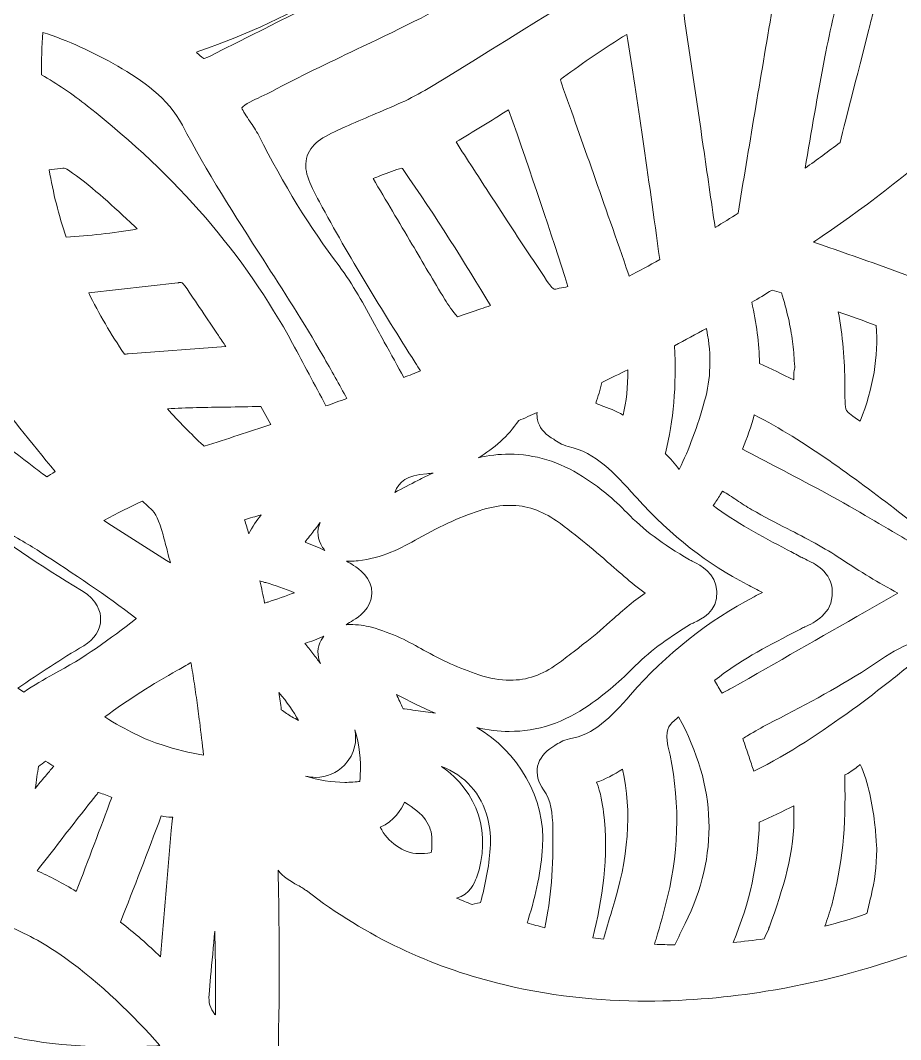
# Model space of a CAD drawing. Extents: x 269 to 1731, y -1926 to -73.
# Drawn here: x 1292.7 to 1581.4, y -1120.8 to -786.3 of the extents above; entities that cross this region are included whole.
import ezdxf

# ---------------------------------------------------------------- set-up
doc = ezdxf.new("R2010")
doc.units = 0
doc.header["$MEASUREMENT"] = 0
doc.layers.add('Layer 1', color=7, linetype='Continuous')

# ---------------------------------------------------------------- blocks, each defined once
blk = doc.blocks.new('block 2')
at = {"layer": 'Layer 1', "lineweight": 0}
for points, knots in [([(1727.83, -958.95), (1726.68, -954.34), (1724.8, -950), (1722.31, -945.93), (1722.29, -945.91), (1722.29, -945.89), (1722.27, -945.87), (1716.12, -937.89), (1708.18, -931.56), (1700.07, -925.88), (1667.18, -902.79), (1631.82, -888.44), (1589, -872.06), (1578.01, -867.86), (1566.75, -863.94), (1555.87, -860.14), (1555.87, -860.14), (1552.88, -859.1), (1552.88, -859.1), (1553.83, -858.46), (1554.76, -857.83), (1555.69, -857.18), (1588.32, -834.97), (1614.84, -810.79), (1637.02, -783.19), (1672.78, -738.74), (1693.97, -687.22), (1700.03, -630.03), (1707.51, -559.44), (1696.82, -487.29), (1665.36, -396.07), (1626.36, -282.98), (1570.22, -179.61), (1515.38, -84.76), (1515.38, -84.76), (1515.25, -84.5), (1515.25, -84.5), (1514.71, -83.61), (1514.12, -82.59), (1513.29, -81.58), (1513.11, -81.36), (1512.77, -80.67), (1512.54, -80.21), (1509.71, -74.47), (1505.77, -72.61), (1500.84, -74.73), (1494.21, -77.56), (1496.01, -84.45), (1496.59, -86.7), (1496.72, -87.2), (1496.86, -87.67), (1496.92, -88.11), (1499.63, -105.08), (1502.4, -122.06), (1505.15, -139.04), (1510.66, -172.86), (1516.33, -207.85), (1521.54, -242.3), (1530.4, -301.03), (1540.46, -367.6), (1541.49, -434.18), (1542, -468.91), (1541.21, -505.97), (1531.89, -541.69), (1517.09, -598.39), (1481.76, -633.77), (1423.88, -649.82), (1395.88, -657.59), (1365.21, -661.08), (1327.32, -660.76), (1323.6, -660.72), (1321.56, -660.09), (1319.84, -658.42), (1287.13, -626.78), (1245.2, -617.5), (1212.33, -612.95), (1150.71, -604.42), (1089.56, -610.2), (1032.67, -617.72), (1023.63, -618.91), (1014.52, -620.43), (1005.72, -621.89), (1003.82, -622.21), (1001.92, -622.51), (1000, -622.84), (998.08, -622.51), (996.18, -622.21), (994.28, -621.89), (985.48, -620.43), (976.37, -618.91), (967.33, -617.72), (910.44, -610.2), (849.29, -604.42), (787.67, -612.95), (754.8, -617.5), (712.87, -626.78), (680.16, -658.42), (678.44, -660.09), (676.4, -660.72), (672.68, -660.76), (634.79, -661.08), (604.12, -657.59), (576.12, -649.82), (518.24, -633.77), (482.91, -598.39), (468.11, -541.69), (458.79, -505.97), (458, -468.91), (458.51, -434.18), (459.54, -367.6), (469.6, -301.03), (478.46, -242.3), (483.67, -207.85), (489.34, -172.86), (494.85, -139.04), (497.6, -122.06), (500.37, -105.08), (503.08, -88.11), (503.14, -87.67), (503.28, -87.2), (503.41, -86.7), (503.99, -84.45), (505.79, -77.56), (499.16, -74.73), (494.23, -72.61), (490.29, -74.47), (487.46, -80.21), (487.23, -80.67), (486.89, -81.36), (486.71, -81.58), (485.88, -82.59), (485.29, -83.61), (484.75, -84.5), (484.75, -84.5), (484.62, -84.76), (484.62, -84.76), (429.78, -179.61), (373.64, -282.98), (334.64, -396.07), (303.18, -487.29), (292.49, -559.44), (299.97, -630.03), (306.03, -687.22), (327.22, -738.74), (362.98, -783.19), (385.16, -810.79), (411.68, -834.97), (444.31, -857.18), (445.24, -857.83), (446.17, -858.46), (447.12, -859.1), (447.12, -859.1), (444.13, -860.14), (444.13, -860.14), (433.25, -863.94), (421.99, -867.86), (411, -872.06), (368.18, -888.44), (332.82, -902.79), (299.93, -925.88), (291.82, -931.56), (283.88, -937.89), (277.73, -945.87), (277.71, -945.89), (277.71, -945.91), (277.69, -945.93), (275.2, -950), (273.32, -954.34), (272.17, -958.95), (268.8, -972.58), (272.25, -985.36), (278.09, -996.21), (279.65, -998.01), (281.37, -999.71), (283.25, -1001.27), (287.46, -1004.78), (291.72, -1008.73), (295.89, -1013.01), (318.51, -1036.18), (341.09, -1055.06), (364.68, -1070.45), (395.85, -1087.51), (429.8, -1099.64), (462.73, -1104.96), (474.64, -1106.88), (487.84, -1108.17), (501.79, -1108.17), (517.58, -1108.17), (534.3, -1106.51), (551.18, -1102.19), (572.26, -1096.85), (593.55, -1087.39), (613.5, -1071.92), (613.89, -1071.68), (614.27, -1071.42), (614.66, -1071.17), (615.16, -1070.83), (615.77, -1070.49), (616.4, -1070.14), (618.62, -1068.91), (621.23, -1067.47), (622.82, -1065.19), (622.74, -1067.45), (622.68, -1069.7), (622.64, -1071.94), (621.79, -1122.2), (623.55, -1166.98), (628, -1208.79), (635.42, -1278.33), (648.92, -1348.04), (669.24, -1421.91), (692.41, -1506.07), (724.43, -1590.9), (764.42, -1674.04), (766.72, -1678.82), (767.45, -1683.04), (766.74, -1687.33), (764.26, -1702.11), (765.53, -1716.28), (767.11, -1728.2), (771.88, -1764.21), (787.85, -1787.68), (815.89, -1799.99), (822.48, -1802.9), (825.35, -1806.54), (827.25, -1814.47), (833.78, -1841.58), (848.56, -1864.81), (871.2, -1883.49), (905.47, -1911.81), (946.27, -1926.12), (992.6, -1926.12), (995.03, -1926.12), (997.53, -1926.06), (1000, -1925.98), (1002.47, -1926.06), (1004.97, -1926.12), (1007.4, -1926.12), (1053.73, -1926.12), (1094.53, -1911.81), (1128.8, -1883.49), (1151.44, -1864.81), (1166.22, -1841.58), (1172.75, -1814.47), (1174.65, -1806.54), (1177.52, -1802.9), (1184.11, -1799.99), (1212.15, -1787.68), (1228.12, -1764.21), (1232.89, -1728.2), (1234.47, -1716.28), (1235.74, -1702.11), (1233.26, -1687.33), (1232.55, -1683.04), (1233.28, -1678.82), (1235.58, -1674.04), (1275.57, -1590.9), (1307.59, -1506.07), (1330.76, -1421.91), (1351.08, -1348.04), (1364.58, -1278.33), (1372, -1208.79), (1376.45, -1166.98), (1378.21, -1122.2), (1377.36, -1071.94), (1377.32, -1069.7), (1377.26, -1067.45), (1377.18, -1065.19), (1378.77, -1067.47), (1381.38, -1068.91), (1383.6, -1070.14), (1384.23, -1070.49), (1384.84, -1070.83), (1385.34, -1071.17), (1385.73, -1071.42), (1386.11, -1071.68), (1386.5, -1071.92), (1406.45, -1087.39), (1427.74, -1096.85), (1448.82, -1102.19), (1465.7, -1106.51), (1482.42, -1108.17), (1498.21, -1108.17), (1512.16, -1108.17), (1525.36, -1106.88), (1537.27, -1104.96), (1570.2, -1099.64), (1604.15, -1087.51), (1635.32, -1070.45), (1658.91, -1055.06), (1681.49, -1036.18), (1704.11, -1013.01), (1708.28, -1008.73), (1712.54, -1004.78), (1716.75, -1001.27), (1718.63, -999.71), (1720.35, -998.01), (1721.91, -996.21), (1727.75, -985.36), (1731.2, -972.58), (1727.83, -958.95)], [0, 0, 0, 0, 1, 1, 1, 2, 2, 2, 3, 3, 3, 4, 4, 4, 5, 5, 5, 6, 6, 6, 7, 7, 7, 8, 8, 8, 9, 9, 9, 10, 10, 10, 11, 11, 11, 12, 12, 12, 13, 13, 13, 14, 14, 14, 15, 15, 15, 16, 16, 16, 17, 17, 17, 18, 18, 18, 19, 19, 19, 20, 20, 20, 21, 21, 21, 22, 22, 22, 23, 23, 23, 24, 24, 24, 25, 25, 25, 26, 26, 26, 27, 27, 27, 28, 28, 28, 29, 29, 29, 30, 30, 30, 31, 31, 31, 32, 32, 32, 33, 33, 33, 34, 34, 34, 35, 35, 35, 36, 36, 36, 37, 37, 37, 38, 38, 38, 39, 39, 39, 40, 40, 40, 41, 41, 41, 42, 42, 42, 43, 43, 43, 44, 44, 44, 45, 45, 45, 46, 46, 46, 47, 47, 47, 48, 48, 48, 49, 49, 49, 50, 50, 50, 51, 51, 51, 52, 52, 52, 53, 53, 53, 54, 54, 54, 55, 55, 55, 56, 56, 56, 57, 57, 57, 58, 58, 58, 59, 59, 59, 60, 60, 60, 61, 61, 61, 62, 62, 62, 63, 63, 63, 64, 64, 64, 65, 65, 65, 66, 66, 66, 67, 67, 67, 68, 68, 68, 69, 69, 69, 70, 70, 70, 71, 71, 71, 72, 72, 72, 73, 73, 73, 74, 74, 74, 75, 75, 75, 76, 76, 76, 77, 77, 77, 78, 78, 78, 79, 79, 79, 80, 80, 80, 81, 81, 81, 82, 82, 82, 83, 83, 83, 84, 84, 84, 85, 85, 85, 86, 86, 86, 87, 87, 87, 88, 88, 88, 89, 89, 89, 90, 90, 90, 91, 91, 91, 92, 92, 92, 93, 93, 93, 94, 94, 94, 95, 95, 95, 96, 96, 96, 97, 97, 97, 98, 98, 98, 99, 99, 99, 100, 100, 100, 100]), ([(1679.88, -614.81), (1679.83, -615.66), (1679.75, -616.51), (1679.67, -617.36), (1669.4, -632.18), (1657.31, -645.72), (1644.78, -659.43), (1624.02, -682.19), (1598.3, -699.76), (1575.82, -714.44), (1531, -743.71), (1482.14, -774.52), (1426.44, -808.68), (1420.78, -812.14), (1414.62, -814.73), (1408.09, -817.46), (1405.16, -818.69), (1402.14, -819.95), (1399.17, -821.3), (1392.64, -824.27), (1388.34, -826.23), (1386.78, -830.84), (1385.22, -835.41), (1387.43, -839.6), (1390.8, -845.94), (1400.45, -864.06), (1411.48, -881.63), (1422.16, -898.61), (1422.74, -899.54), (1423.33, -900.47), (1423.9, -901.4), (1422.08, -902.12), (1420.26, -902.83), (1418.46, -903.52), (1416.52, -899.96), (1414.33, -895.92), (1412.05, -891.89), (1410.96, -889.93), (1409.89, -887.97), (1408.84, -886.01), (1405.38, -879.62), (1401.8, -873.03), (1397.21, -866.91), (1387.65, -854.27), (1379.02, -840.28), (1370.85, -824.13), (1369.98, -822.43), (1368.91, -820.87), (1367.88, -819.34), (1366.99, -818.07), (1365.59, -816), (1365.31, -815.03), (1366.06, -813.96), (1369.64, -812.3), (1371.43, -811.47), (1372.73, -810.87), (1374, -810.28), (1375.19, -809.65), (1384.21, -804.8), (1393.67, -800.31), (1402.81, -795.95), (1415.3, -790), (1428.2, -783.84), (1440.49, -776.64), (1455.35, -767.91), (1471.04, -759.9), (1486.2, -752.14), (1501.61, -744.25), (1517.56, -736.09), (1532.86, -727.11), (1578.87, -700.08), (1616.62, -672.59), (1648.3, -643.07), (1662.15, -630.17), (1672.74, -616.41), (1680.6, -601.1), (1680.44, -605.73), (1680.2, -610.3), (1679.88, -614.81)], [0, 0, 0, 0, 1, 1, 1, 2, 2, 2, 3, 3, 3, 4, 4, 4, 5, 5, 5, 6, 6, 6, 7, 7, 7, 8, 8, 8, 9, 9, 9, 10, 10, 10, 11, 11, 11, 12, 12, 12, 13, 13, 13, 14, 14, 14, 15, 15, 15, 16, 16, 16, 17, 17, 17, 18, 18, 18, 19, 19, 19, 20, 20, 20, 21, 21, 21, 22, 22, 22, 23, 23, 23, 24, 24, 24, 25, 25, 25, 26, 26, 26, 26]), ([(1000.24, -652.29), (1000.3, -652.37), (1000.36, -652.45), (1000.42, -652.53), (1004.49, -657.99), (1008.77, -663.83), (1012.29, -669.84), (1021.85, -686.09), (1033.38, -702.21), (1047.53, -719.09), (1061.96, -736.29), (1072.68, -751.45), (1081.29, -766.84), (1083.74, -771.2), (1087.15, -773.41), (1091.44, -773.41), (1092.61, -773.41), (1093.8, -773.23), (1095.1, -772.88), (1117.94, -766.45), (1141.78, -763.82), (1166.24, -761.46), (1177.3, -760.39), (1188.19, -758.2), (1198.71, -756.06), (1206.71, -754.44), (1214.98, -752.75), (1223.11, -751.63), (1223.11, -751.63), (1223.94, -751.53), (1223.94, -751.53), (1226.87, -751.09), (1229.66, -750.72), (1232.39, -750.5), (1232.45, -750.48), (1232.51, -750.48), (1232.57, -750.48), (1232.55, -750.56), (1232.55, -750.66), (1232.53, -750.76), (1231.38, -762.31), (1228.83, -774.03), (1226.38, -785.35), (1226.38, -785.35), (1225.59, -788.99), (1225.59, -788.99), (1222.95, -801.12), (1221.75, -813.48), (1220.6, -825.44), (1219.85, -833.21), (1219.08, -841.27), (1217.91, -849.04), (1216.13, -861.07), (1213.97, -873.96), (1210.43, -886.56), (1209.72, -889.1), (1207.56, -896.81), (1215.87, -901.58), (1236.45, -913.36), (1256.73, -928.12), (1277.89, -946.7), (1282.54, -950.77), (1287.66, -953.84), (1292.63, -956.79), (1294.81, -958.1), (1296.86, -959.32), (1298.88, -960.63), (1310.42, -968.11), (1320.77, -974.92), (1330.54, -982.52), (1330.58, -982.55), (1330.64, -982.59), (1330.7, -982.65), (1330.62, -982.71), (1330.52, -982.79), (1330.42, -982.85), (1322.27, -989.16), (1313.35, -995.73), (1303.47, -1000.94), (1300.29, -1002.6), (1297.08, -1004.52), (1293.78, -1006.76), (1293.14, -1006.28), (1292.51, -1005.89), (1291.82, -1005.53), (1298.9, -1000.62), (1306.04, -995.93), (1313.47, -991.56), (1316.99, -989.48), (1318.99, -986.31), (1318.99, -982.83), (1318.99, -980.67), (1318.18, -976.58), (1312.71, -973.39), (1299.34, -965.6), (1286.43, -956.38), (1273.95, -947.47), (1262.17, -939.06), (1250, -930.37), (1237.28, -922.72), (1219.95, -912.29), (1204.19, -906.73), (1188.29, -905.48), (1188.3, -905.46), (1188.34, -905.44), (1188.36, -905.42), (1208.21, -885.24), (1214.33, -860.03), (1217.43, -840.32), (1218.82, -831.53), (1219.81, -822.61), (1220.74, -813.98), (1222.44, -798.58), (1224.18, -782.67), (1228.3, -767.6), (1229.58, -762.93), (1228.26, -759.84), (1226.91, -758.08), (1225.05, -755.64), (1222.08, -754.3), (1218.52, -754.3), (1217.41, -754.3), (1216.23, -754.44), (1214.98, -754.69), (1212.57, -755.19), (1210.17, -755.74), (1207.8, -756.32), (1203.28, -757.36), (1199.01, -758.35), (1194.7, -758.97), (1186.5, -760.13), (1178.13, -761.18), (1170.04, -762.19), (1159.77, -763.46), (1149.16, -764.79), (1138.74, -766.37), (1113.21, -770.25), (1093.08, -779.47), (1077.59, -794.47), (1075.87, -772.01), (1065.48, -752.95), (1055.05, -736.84), (1049.17, -727.8), (1042.82, -718.98), (1036.65, -710.43), (1027.19, -697.29), (1017.39, -683.71), (1009.5, -669.39), (1007.42, -665.61), (1004.08, -663.45), (1000.36, -663.45), (996.48, -663.45), (992.96, -665.78), (990.7, -669.88), (982.84, -684.15), (973.09, -697.66), (963.67, -710.74), (959.35, -716.7), (954.9, -722.87), (950.65, -729.09), (938.93, -746.26), (926.19, -766.63), (923.36, -791.12), (923.22, -792.27), (923.12, -793.44), (923.02, -794.61), (908.52, -780.71), (890.04, -771.71), (866.92, -767.2), (855.21, -764.9), (843.28, -763.6), (831.76, -762.33), (816.21, -760.61), (800.12, -758.85), (784.88, -754.65), (783.73, -754.34), (782.59, -754.18), (781.5, -754.18), (778.47, -754.18), (775.84, -755.39), (774.04, -757.58), (772.59, -759.36), (771.09, -762.57), (772.14, -767.67), (772.59, -769.83), (773.13, -771.95), (773.66, -774.09), (774.24, -776.4), (774.77, -778.6), (775.23, -780.83), (777.5, -792.13), (778.79, -803.91), (780.03, -815.28), (781.04, -824.68), (782.11, -834.42), (783.73, -844.02), (788.19, -870.3), (797.25, -890.1), (811.97, -905.42), (794.95, -906.75), (777.96, -913), (760.21, -924.42), (746.85, -933.04), (733.31, -942.5), (719.98, -952.52), (709.07, -960.71), (697.26, -967.59), (688.2, -972.68), (682.81, -975.69), (681.53, -979.47), (681.39, -982.12), (681.25, -984.77), (682.14, -988.65), (687.13, -992.17), (688.2, -992.92), (689.25, -993.5), (690.18, -993.99), (690.55, -994.21), (690.93, -994.41), (691.28, -994.63), (692.87, -995.54), (694.43, -996.47), (696.01, -997.38), (700.47, -999.99), (704.76, -1002.48), (708.91, -1005.17), (707.81, -1005.65), (706.8, -1006.28), (705.87, -1007.01), (702.98, -1005.19), (700.33, -1003.63), (697.77, -1002.2), (687.64, -996.58), (678.18, -989.46), (669.48, -982.55), (677.27, -976.5), (685.92, -971.12), (694.27, -965.93), (701.45, -961.48), (708.9, -956.85), (715.94, -951.72), (723.99, -945.83), (731.79, -939.44), (739.31, -933.24), (739.31, -933.24), (740.83, -932), (740.83, -932), (755.6, -919.85), (769.55, -910.13), (783.44, -902.29), (789.93, -898.63), (792.1, -893.41), (790.09, -886.34), (784.8, -867.82), (782.55, -848.25), (780.37, -829.31), (779.68, -823.22), (778.97, -816.93), (778.13, -810.73), (776.61, -799.12), (774.37, -787.48), (772.24, -776.22), (771.15, -770.56), (770.08, -764.92), (769.07, -759.24), (768.77, -757.58), (768.62, -755.84), (768.44, -754), (768.34, -752.79), (768.22, -751.59), (768.06, -750.4), (777.14, -751.29), (786.6, -752.93), (796.24, -755.31), (811.95, -759.17), (828.02, -760.83), (843.57, -762.43), (853.23, -763.42), (863.24, -764.45), (872.92, -766.01), (885.35, -768.01), (895.42, -770.15), (904.58, -772.68), (906.24, -773.16), (907.73, -773.37), (909.09, -773.37), (912.06, -773.37), (916.2, -772.28), (919.09, -767.1), (930.78, -746.01), (945.96, -727.11), (959.28, -711.4), (967.37, -701.86), (974.04, -691.35), (980.49, -681.2), (983.18, -676.97), (985.95, -672.61), (988.76, -668.42), (991.77, -663.92), (995.79, -658.07), (1000.16, -652.39), (1000.18, -652.37), (1000.2, -652.33), (1000.24, -652.29)], [0, 0, 0, 0, 1, 1, 1, 2, 2, 2, 3, 3, 3, 4, 4, 4, 5, 5, 5, 6, 6, 6, 7, 7, 7, 8, 8, 8, 9, 9, 9, 10, 10, 10, 11, 11, 11, 12, 12, 12, 13, 13, 13, 14, 14, 14, 15, 15, 15, 16, 16, 16, 17, 17, 17, 18, 18, 18, 19, 19, 19, 20, 20, 20, 21, 21, 21, 22, 22, 22, 23, 23, 23, 24, 24, 24, 25, 25, 25, 26, 26, 26, 27, 27, 27, 28, 28, 28, 29, 29, 29, 30, 30, 30, 31, 31, 31, 32, 32, 32, 33, 33, 33, 34, 34, 34, 35, 35, 35, 36, 36, 36, 37, 37, 37, 38, 38, 38, 39, 39, 39, 40, 40, 40, 41, 41, 41, 42, 42, 42, 43, 43, 43, 44, 44, 44, 45, 45, 45, 46, 46, 46, 47, 47, 47, 48, 48, 48, 49, 49, 49, 50, 50, 50, 51, 51, 51, 52, 52, 52, 53, 53, 53, 54, 54, 54, 55, 55, 55, 56, 56, 56, 57, 57, 57, 58, 58, 58, 59, 59, 59, 60, 60, 60, 61, 61, 61, 62, 62, 62, 63, 63, 63, 64, 64, 64, 65, 65, 65, 66, 66, 66, 67, 67, 67, 68, 68, 68, 69, 69, 69, 70, 70, 70, 71, 71, 71, 72, 72, 72, 73, 73, 73, 74, 74, 74, 75, 75, 75, 76, 76, 76, 77, 77, 77, 78, 78, 78, 79, 79, 79, 80, 80, 80, 81, 81, 81, 82, 82, 82, 83, 83, 83, 84, 84, 84, 85, 85, 85, 86, 86, 86, 87, 87, 87, 88, 88, 88, 89, 89, 89, 90, 90, 90, 91, 91, 91, 92, 92, 92, 93, 93, 93, 94, 94, 94, 95, 95, 95, 96, 96, 96, 97, 97, 97, 98, 98, 98, 99, 99, 99, 100, 100, 100, 101, 101, 101, 101]), ([(1489.92, -669.54), (1500.94, -680.67), (1512.36, -692.16), (1522.33, -704.43), (1523.56, -705.92), (1524.37, -707.3), (1524.78, -708.53), (1524.53, -708.71), (1524.21, -708.92), (1523.91, -709.14), (1515.88, -714.62), (1507.05, -719.35), (1498.51, -723.92), (1498.51, -723.92), (1495.1, -725.76), (1495.1, -725.76), (1449.01, -750.6), (1402.37, -774.18), (1354.66, -798.17), (1353.4, -798.8), (1352.9, -798.86), (1352.9, -798.86), (1352.84, -798.86), (1352.45, -798.68), (1351.58, -797.89), (1351.58, -797.89), (1350.67, -797.04), (1350.39, -796.76), (1350.77, -796.64), (1351.14, -796.53), (1351.5, -796.39), (1382.74, -785.7), (1410.49, -767.83), (1434.04, -751.94), (1434.04, -751.94), (1434.85, -751.41), (1434.85, -751.41), (1448.9, -741.93), (1463.44, -732.13), (1476.03, -719.85), (1488.93, -707.28), (1489.22, -698.97), (1477.29, -685.69), (1469.52, -677.04), (1460.79, -669.29), (1452.85, -662.66), (1459.86, -659.79), (1466.51, -656.62), (1472.76, -653.16), (1477.55, -657.39), (1482.64, -662.24), (1488.79, -668.42), (1488.79, -668.42), (1489.92, -669.54), (1489.92, -669.54)], [0, 0, 0, 0, 1, 1, 1, 2, 2, 2, 3, 3, 3, 4, 4, 4, 5, 5, 5, 6, 6, 6, 7, 7, 7, 8, 8, 8, 9, 9, 9, 10, 10, 10, 11, 11, 11, 12, 12, 12, 13, 13, 13, 14, 14, 14, 15, 15, 15, 16, 16, 16, 17, 17, 17, 18, 18, 18, 18]), ([(1528.11, -849.66), (1525.65, -851.2), (1523.16, -852.76), (1520.59, -854.33), (1519.28, -845.46), (1518, -836.6), (1516.71, -827.73), (1514.43, -812.12), (1512.16, -796.49), (1509.84, -780.87), (1509.71, -780), (1509.78, -779.67), (1509.76, -779.67), (1509.8, -779.63), (1510.02, -779.35), (1510.79, -778.87), (1517.88, -774.62), (1525.5, -769.73), (1534.82, -763.48), (1534.86, -763.46), (1534.88, -763.44), (1534.9, -763.42), (1536.26, -764.67), (1537.71, -765.64), (1539.13, -766.57), (1540.97, -767.81), (1541.72, -768.88), (1541.17, -772.03), (1537.25, -794.65), (1533.43, -817.64), (1529.73, -839.88), (1529.73, -839.88), (1528.11, -849.66), (1528.11, -849.66)], [0, 0, 0, 0, 1, 1, 1, 2, 2, 2, 3, 3, 3, 4, 4, 4, 5, 5, 5, 6, 6, 6, 7, 7, 7, 8, 8, 8, 9, 9, 9, 10, 10, 10, 11, 11, 11, 11]), ([(1550.15, -834.84), (1552.03, -823.06), (1554.23, -811.15), (1556.6, -798.35), (1557.45, -793.81), (1558.52, -789.16), (1559.53, -784.67), (1559.93, -782.97), (1560.32, -781.27), (1560.7, -779.57), (1561.89, -780.02), (1563.05, -780.46), (1564.2, -780.89), (1566.3, -781.68), (1568.3, -782.42), (1570.16, -783.27), (1571.07, -783.68), (1571.76, -784.02), (1572.28, -784.3), (1572.12, -785.15), (1571.84, -786.22), (1571.72, -786.65), (1569.96, -793.62), (1563.17, -820.11), (1561.57, -826.41), (1557.83, -829.26), (1554.01, -832.07), (1550.15, -834.84)], [0, 0, 0, 0, 1, 1, 1, 2, 2, 2, 3, 3, 3, 4, 4, 4, 5, 5, 5, 6, 6, 6, 7, 7, 7, 8, 8, 8, 9, 9, 9, 9]), ([(1314.73, -814.49), (1309.69, -810.52), (1304.6, -807.07), (1299.59, -804.24), (1299.57, -799.57), (1299.69, -794.9), (1299.97, -790.27), (1308.26, -792.98), (1316.51, -796.7), (1324.59, -801.37), (1332.5, -805.96), (1341.19, -811.84), (1345.8, -820.69), (1353.77, -835.98), (1363.17, -850.59), (1372.26, -864.72), (1378.89, -874.99), (1385.71, -885.61), (1391.87, -896.32), (1394.68, -901.17), (1397.39, -906.05), (1399.74, -910.43), (1397.45, -911.26), (1395.17, -912.07), (1392.9, -912.86), (1389.18, -905.84), (1385.51, -898.97), (1381.97, -892.38), (1366.18, -863.19), (1344.18, -837.7), (1314.73, -814.49)], [0, 0, 0, 0, 1, 1, 1, 2, 2, 2, 3, 3, 3, 4, 4, 4, 5, 5, 5, 6, 6, 6, 7, 7, 7, 8, 8, 8, 9, 9, 9, 10, 10, 10, 10]), ([(1492.41, -870.3), (1492.35, -870.18), (1492.29, -870.02), (1492.23, -869.8), (1483.98, -845.92), (1477, -826.05), (1470.25, -807.29), (1469.91, -806.32), (1469.87, -805.87), (1469.83, -805.83), (1469.91, -805.75), (1470.15, -805.45), (1470.8, -804.98), (1477.33, -800.29), (1484.32, -795.38), (1491.58, -790.93), (1495.08, -812.63), (1498.56, -836.34), (1502.4, -864.85), (1498.96, -866.77), (1495.64, -868.57), (1492.41, -870.3)], [0, 0, 0, 0, 1, 1, 1, 2, 2, 2, 3, 3, 3, 4, 4, 4, 5, 5, 5, 6, 6, 6, 7, 7, 7, 7]), ([(1465.32, -871.68), (1460.67, -864.81), (1456.04, -857.73), (1451.57, -850.88), (1451.57, -850.88), (1448.4, -846.04), (1448.4, -846.04), (1445.95, -842.28), (1443.51, -838.52), (1441.08, -834.76), (1439.24, -831.91), (1437.42, -829.08), (1435.58, -826.25), (1441.24, -822.86), (1447.02, -819.34), (1452.83, -815.7), (1460.35, -837.03), (1466.75, -856.05), (1472.31, -873.72), (1471.32, -873.88), (1470.37, -874.08), (1469.44, -874.27), (1468.96, -874.37), (1468.49, -874.47), (1468.01, -874.57), (1467.48, -874.49), (1466.86, -873.96), (1465.32, -871.68)], [0, 0, 0, 0, 1, 1, 1, 2, 2, 2, 3, 3, 3, 4, 4, 4, 5, 5, 5, 6, 6, 6, 7, 7, 7, 8, 8, 8, 9, 9, 9, 9]), ([(1306.62, -834.8), (1306.62, -834.8), (1306.72, -834.8), (1306.72, -834.8), (1307.11, -834.8), (1307.73, -835.05), (1308.4, -835.51), (1315.56, -840.36), (1321.93, -846.31), (1328.68, -852.61), (1329.45, -853.32), (1330.25, -854.05), (1331.02, -854.78), (1322.9, -856.17), (1315.17, -857.06), (1307.65, -857.49), (1305.25, -850.33), (1303.39, -842.91), (1302.09, -835.35), (1302.09, -835.35), (1306.62, -834.8), (1306.62, -834.8)], [0, 0, 0, 0, 1, 1, 1, 2, 2, 2, 3, 3, 3, 4, 4, 4, 5, 5, 5, 6, 6, 6, 7, 7, 7, 7]), ([(1436.05, -883.65), (1434.49, -881.71), (1433.03, -879.85), (1431.88, -877.91), (1428.28, -871.88), (1424.7, -865.82), (1421.13, -859.77), (1416.88, -852.59), (1412.64, -845.4), (1408.35, -838.24), (1409.18, -837.92), (1409.97, -837.61), (1410.78, -837.29), (1413.3, -836.3), (1415.67, -835.37), (1417.81, -834.8), (1417.91, -834.89), (1418.03, -835.07), (1418.22, -835.33), (1428.91, -850.51), (1438.65, -866.26), (1446.88, -879.93), (1445.83, -880.29), (1444.78, -880.65), (1443.73, -881), (1441.18, -881.87), (1438.63, -882.74), (1436.05, -883.65)], [0, 0, 0, 0, 1, 1, 1, 2, 2, 2, 3, 3, 3, 4, 4, 4, 5, 5, 5, 6, 6, 6, 7, 7, 7, 8, 8, 8, 9, 9, 9, 9]), ([(1328.01, -895.78), (1327.61, -895.82), (1327.22, -895.84), (1326.8, -895.88), (1322.37, -889.39), (1318.43, -882.64), (1315.07, -875.72), (1315.07, -875.72), (1344.28, -872.45), (1344.28, -872.45), (1344.41, -872.43), (1344.55, -872.41), (1344.69, -872.37), (1344.87, -872.35), (1345.01, -872.33), (1345.15, -872.33), (1345.38, -872.33), (1345.86, -872.33), (1346.63, -873.46), (1350.33, -878.86), (1353.97, -884.29), (1357.61, -889.73), (1358.44, -890.96), (1359.26, -892.16), (1360.07, -893.39), (1360.07, -893.39), (1328.01, -895.78), (1328.01, -895.78)], [0, 0, 0, 0, 1, 1, 1, 2, 2, 2, 3, 3, 3, 4, 4, 4, 5, 5, 5, 6, 6, 6, 7, 7, 7, 8, 8, 8, 9, 9, 9, 9]), ([(1546.41, -902.31), (1546.41, -902.31), (1546.41, -904.35), (1546.41, -904.35), (1542.69, -902.53), (1538.95, -900.71), (1535.19, -898.89), (1535.01, -892.32), (1534.14, -885.61), (1532.62, -878.86), (1534.72, -877.62), (1537.01, -876.25), (1539.33, -874.83), (1540.34, -875.14), (1541.37, -875.46), (1542.38, -875.8), (1544.16, -881.54), (1545.36, -886.78), (1546, -891.77), (1546.29, -894.1), (1546.47, -896.46), (1546.63, -898.95), (1546.67, -899.42), (1546.71, -899.9), (1546.75, -900.37), (1546.53, -900.99), (1546.41, -901.64), (1546.41, -902.31)], [0, 0, 0, 0, 1, 1, 1, 2, 2, 2, 3, 3, 3, 4, 4, 4, 5, 5, 5, 6, 6, 6, 7, 7, 7, 8, 8, 8, 9, 9, 9, 9]), ([(1568.16, -917.87), (1565.81, -916.3), (1564.08, -915.08), (1563.69, -914.33), (1563.15, -913.32), (1563.17, -909.91), (1563.17, -905.93), (1563.17, -897.8), (1562.44, -889.79), (1560.98, -881.97), (1565.15, -883.44), (1569.33, -884.94), (1573.44, -886.46), (1574.23, -896.65), (1572.49, -906.98), (1568.16, -917.87)], [0, 0, 0, 0, 1, 1, 1, 2, 2, 2, 3, 3, 3, 4, 4, 4, 5, 5, 5, 5]), ([(1507.25, -893.09), (1510.81, -891.21), (1514.32, -889.31), (1517.74, -887.41), (1517.78, -887.61), (1517.82, -887.83), (1517.86, -888.05), (1519.44, -896.34), (1519.2, -903.92), (1517.15, -911.22), (1514.79, -919.63), (1512.04, -927.03), (1508.82, -933.68), (1507.37, -931.86), (1505.91, -930.14), (1504.24, -928.47), (1504.26, -928.45), (1504.26, -928.41), (1504.28, -928.37), (1506.97, -917.69), (1507.94, -906.39), (1507.25, -893.09)], [0, 0, 0, 0, 1, 1, 1, 2, 2, 2, 3, 3, 3, 4, 4, 4, 5, 5, 5, 6, 6, 6, 7, 7, 7, 7]), ([(1491.98, -900.97), (1492, -906.75), (1491.5, -911.5), (1490.43, -915.85), (1488, -914.46), (1485.52, -913.53), (1483.25, -912.7), (1482.64, -912.46), (1482.02, -912.23), (1481.41, -912.01), (1482.22, -909.79), (1482.89, -907.5), (1483.43, -905.16), (1486.43, -903.7), (1489.26, -902.31), (1491.98, -900.97)], [0, 0, 0, 0, 1, 1, 1, 2, 2, 2, 3, 3, 3, 4, 4, 4, 5, 5, 5, 5]), ([(1281.11, -905.93), (1288.59, -915.29), (1296.31, -924.93), (1304.05, -934.41), (1302.96, -935.14), (1301.95, -935.78), (1301.34, -936.09), (1300.39, -935.54), (1298.57, -934.09), (1297.06, -932.91), (1288.51, -926.12), (1279.39, -920.02), (1270.58, -914.13), (1267.68, -912.17), (1264.73, -910.19), (1261.8, -908.19), (1268.39, -908.15), (1274.72, -907.42), (1281.11, -905.93)], [0, 0, 0, 0, 1, 1, 1, 2, 2, 2, 3, 3, 3, 4, 4, 4, 5, 5, 5, 6, 6, 6, 6]), ([(1352.69, -925.86), (1348.53, -921.98), (1344.59, -917.97), (1340.89, -913.83), (1347.24, -913.41), (1353.66, -913.34), (1360.3, -913.24), (1363.98, -913.18), (1367.78, -913.14), (1371.54, -913.02), (1371.54, -913.02), (1374.81, -919.01), (1374.81, -919.01), (1367.8, -921.33), (1360.56, -923.67), (1352.9, -926.06), (1352.82, -926), (1352.77, -925.94), (1352.69, -925.86)], [0, 0, 0, 0, 1, 1, 1, 2, 2, 2, 3, 3, 3, 4, 4, 4, 5, 5, 5, 6, 6, 6, 6]), ([(1464.33, -1038.89), (1466.73, -1042.26), (1467.26, -1046.39), (1467.36, -1051.56), (1467.6, -1064.26), (1466.75, -1074.77), (1464.67, -1084.09), (1462.75, -1083.59), (1460.81, -1083.08), (1458.91, -1082.52), (1459.01, -1082.23), (1459.25, -1081.46), (1459.25, -1081.46), (1461.94, -1073.03), (1463.48, -1065.17), (1463.99, -1057.49), (1465.04, -1041.78), (1455.88, -1026.13), (1442.37, -1018.43), (1446.01, -1019.26), (1449.59, -1019.68), (1453.07, -1019.68), (1462.29, -1019.68), (1471.12, -1016.77), (1479.29, -1011.03), (1484.65, -1007.25), (1489.74, -1002.94), (1494.39, -998.19), (1499.71, -992.73), (1506.24, -988.45), (1512.48, -984.53), (1512.71, -984.4), (1513.25, -984.16), (1513.7, -983.94), (1515.86, -982.99), (1521.56, -980.44), (1521.16, -973.73), (1520.83, -967.71), (1515.76, -965.16), (1513.33, -963.93), (1512.93, -963.74), (1512.54, -963.54), (1512.18, -963.34), (1503.37, -958.22), (1496.86, -953.35), (1491.72, -947.98), (1487.33, -943.41), (1482.4, -939.38), (1477.11, -936.01), (1469.5, -931.15), (1461.42, -928.69), (1453.07, -928.69), (1449.73, -928.69), (1446.3, -929.09), (1442.88, -929.88), (1448.08, -926.89), (1452.62, -922.77), (1456.14, -917.69), (1458.12, -916.84), (1460.12, -915.95), (1462.17, -915.04), (1462.1, -915.85), (1462.15, -916.66), (1462.33, -917.45), (1462.87, -919.83), (1464.39, -921.79), (1466.84, -923.29), (1467.1, -923.45), (1467.36, -923.63), (1467.62, -923.8), (1468.72, -924.58), (1470.25, -925.64), (1472.35, -926.14), (1481.51, -928.22), (1487.46, -934.81), (1494.35, -942.44), (1494.35, -942.44), (1494.88, -943.02), (1494.88, -943.02), (1506.3, -955.6), (1518.16, -964.9), (1531.08, -971.43), (1532.76, -972.28), (1534.44, -973.2), (1536.1, -974.11), (1535.21, -974.54), (1534.32, -975), (1533.43, -975.47), (1518.27, -983.43), (1504.6, -994.23), (1492.81, -1007.65), (1486.16, -1015.25), (1480.83, -1020.75), (1472.8, -1022.13), (1470.7, -1022.51), (1469.16, -1023.54), (1468.03, -1024.29), (1467.81, -1024.45), (1467.6, -1024.59), (1467.38, -1024.72), (1464.61, -1026.39), (1462.93, -1028.54), (1462.37, -1031.12), (1461.84, -1033.69), (1462.49, -1036.3), (1464.33, -1038.89)], [0, 0, 0, 0, 1, 1, 1, 2, 2, 2, 3, 3, 3, 4, 4, 4, 5, 5, 5, 6, 6, 6, 7, 7, 7, 8, 8, 8, 9, 9, 9, 10, 10, 10, 11, 11, 11, 12, 12, 12, 13, 13, 13, 14, 14, 14, 15, 15, 15, 16, 16, 16, 17, 17, 17, 18, 18, 18, 19, 19, 19, 20, 20, 20, 21, 21, 21, 22, 22, 22, 23, 23, 23, 24, 24, 24, 25, 25, 25, 26, 26, 26, 27, 27, 27, 28, 28, 28, 29, 29, 29, 30, 30, 30, 31, 31, 31, 32, 32, 32, 33, 33, 33, 34, 34, 34, 35, 35, 35, 35]), ([(1531.71, -1028.03), (1531.06, -1026.05), (1530.4, -1024.03), (1529.67, -1021.99), (1530.25, -1021.66), (1530.8, -1021.32), (1531.37, -1020.98), (1533.67, -1019.64), (1535.83, -1018.37), (1538.06, -1017.22), (1538.06, -1017.22), (1539.96, -1016.23), (1539.96, -1016.23), (1550.83, -1010.59), (1562.07, -1004.78), (1572.55, -997.71), (1575.9, -995.46), (1579.8, -992.9), (1583.77, -991.12), (1588.72, -988.91), (1593.07, -986.04), (1597.27, -983.25), (1597.27, -983.25), (1598.32, -982.55), (1598.32, -982.55), (1601.03, -980.75), (1604.75, -978.3), (1604.69, -973.91), (1604.61, -969.51), (1600.83, -967.2), (1598.06, -965.5), (1592.68, -962.21), (1587.16, -958.99), (1581.81, -955.86), (1577.82, -953.53), (1573.82, -951.19), (1569.84, -948.82), (1560.44, -943.2), (1550.69, -938.11), (1541.25, -933.18), (1537.35, -931.16), (1533.47, -929.15), (1529.59, -927.07), (1531.14, -923.35), (1532.36, -919.51), (1533.43, -915.79), (1550.41, -924.5), (1565.84, -936.23), (1580.8, -947.59), (1580.8, -947.59), (1586.27, -951.76), (1586.27, -951.76), (1596.2, -959.34), (1606.45, -967.14), (1617.08, -974.28), (1614.37, -976.22), (1611.65, -978.16), (1608.92, -980.12), (1602.83, -984.45), (1596.54, -988.95), (1590.4, -993.5), (1586.54, -996.35), (1582.74, -999.36), (1579.04, -1002.26), (1574.53, -1005.81), (1569.88, -1009.49), (1565.19, -1012.83), (1555.87, -1019.52), (1544.97, -1027.08), (1533.27, -1032.68), (1532.74, -1031.13), (1532.22, -1029.57), (1531.71, -1028.03)], [0, 0, 0, 0, 1, 1, 1, 2, 2, 2, 3, 3, 3, 4, 4, 4, 5, 5, 5, 6, 6, 6, 7, 7, 7, 8, 8, 8, 9, 9, 9, 10, 10, 10, 11, 11, 11, 12, 12, 12, 13, 13, 13, 14, 14, 14, 15, 15, 15, 16, 16, 16, 17, 17, 17, 18, 18, 18, 19, 19, 19, 20, 20, 20, 21, 21, 21, 22, 22, 22, 23, 23, 23, 24, 24, 24, 24]), ([(1423.03, -937.32), (1420.52, -938.64), (1418.01, -939.95), (1415.47, -941.26), (1416.9, -937.56), (1419.27, -935.74), (1426.02, -935.12), (1426.69, -935.06), (1427.37, -934.98), (1428.04, -934.9), (1426.38, -935.64), (1424.72, -936.45), (1423.03, -937.32)], [0, 0, 0, 0, 1, 1, 1, 2, 2, 2, 3, 3, 3, 4, 4, 4, 4]), ([(1520.53, -1002.86), (1528.27, -996.68), (1536.95, -992.15), (1546.16, -987.34), (1546.16, -987.34), (1548.61, -986.08), (1548.61, -986.08), (1549.06, -985.84), (1549.54, -985.62), (1550.01, -985.4), (1553, -984.02), (1559.22, -981.15), (1559.04, -973.91), (1558.86, -967.26), (1553.24, -964.59), (1550.21, -963.16), (1549.72, -962.92), (1549.22, -962.71), (1548.75, -962.45), (1547.26, -961.66), (1545.78, -960.87), (1544.28, -960.08), (1535.63, -955.5), (1527.42, -951.17), (1520, -945.55), (1520.79, -944.36), (1521.54, -943.18), (1522.29, -942.01), (1522.53, -941.61), (1522.77, -941.24), (1523.02, -940.84), (1524.57, -941.67), (1526.11, -942.7), (1527.71, -943.79), (1529.28, -944.86), (1530.9, -945.95), (1532.68, -946.96), (1536.5, -949.13), (1540.44, -951.17), (1544.26, -953.13), (1550.53, -956.36), (1556.45, -959.42), (1562.03, -963.14), (1568.08, -967.18), (1574.27, -970.92), (1580.53, -974.32), (1580.53, -974.32), (1569.8, -980.46), (1569.8, -980.46), (1555.26, -988.77), (1540.73, -997.08), (1526.17, -1005.37), (1525.08, -1006), (1523.95, -1006.58), (1522.86, -1007.15), (1522.03, -1005.79), (1521.22, -1004.4), (1520.39, -1003.02), (1520.39, -1003.02), (1520.39, -1003), (1520.37, -1002.98), (1520.37, -1002.98), (1520.53, -1002.86), (1520.53, -1002.86)], [0, 0, 0, 0, 1, 1, 1, 2, 2, 2, 3, 3, 3, 4, 4, 4, 5, 5, 5, 6, 6, 6, 7, 7, 7, 8, 8, 8, 9, 9, 9, 10, 10, 10, 11, 11, 11, 12, 12, 12, 13, 13, 13, 14, 14, 14, 15, 15, 15, 16, 16, 16, 17, 17, 17, 18, 18, 18, 19, 19, 19, 20, 20, 20, 21, 21, 21, 21]), ([(1332.76, -944.15), (1333.59, -944.94), (1334.46, -945.75), (1335.35, -946.56), (1337.07, -948.12), (1338.1, -950.3), (1339.45, -955.15), (1339.94, -956.99), (1340.46, -958.87), (1340.95, -960.77), (1341.27, -961.98), (1341.56, -963.16), (1341.86, -964.39), (1335.35, -960.33), (1328.88, -956.18), (1322.57, -952.1), (1322.57, -952.1), (1320.04, -950.48), (1320.04, -950.48), (1324.47, -947.98), (1328.66, -945.89), (1332.76, -944.15)], [0, 0, 0, 0, 1, 1, 1, 2, 2, 2, 3, 3, 3, 4, 4, 4, 5, 5, 5, 6, 6, 6, 7, 7, 7, 7]), ([(1401.88, -983.21), (1403.38, -982.26), (1407.95, -979.41), (1408.01, -974.36), (1408.07, -969.26), (1403.58, -966.27), (1401.94, -965.18), (1401.19, -964.67), (1400.42, -964.21), (1399.68, -963.82), (1400.02, -963.84), (1400.38, -963.85), (1400.71, -963.85), (1401.74, -963.85), (1402.65, -963.76), (1403.46, -963.68), (1411.2, -962.85), (1417.69, -959.48), (1423.17, -956.38), (1430.95, -951.96), (1437.7, -948.95), (1444.4, -946.9), (1447.45, -945.97), (1450.42, -945.49), (1453.25, -945.49), (1458.65, -945.49), (1463.68, -947.17), (1468.59, -950.62), (1475.14, -955.27), (1481.41, -960.69), (1487.46, -965.95), (1489.66, -967.85), (1491.86, -969.75), (1494.09, -971.65), (1495.26, -972.62), (1496.43, -973.49), (1497.61, -974.26), (1493.44, -977.17), (1489.74, -980.48), (1486.1, -983.7), (1483.17, -986.31), (1480.4, -988.77), (1477.45, -990.98), (1476.3, -991.86), (1475.16, -992.75), (1474.01, -993.64), (1472.31, -994.96), (1470.6, -996.29), (1468.84, -997.55), (1463.94, -1001.14), (1458.83, -1002.88), (1453.29, -1002.88), (1450.06, -1002.88), (1446.62, -1002.26), (1443.06, -1001.08), (1436.75, -998.96), (1430.63, -996.23), (1424.91, -992.96), (1420.5, -990.43), (1414.56, -987.28), (1407.82, -985.48), (1405.62, -984.89), (1403.34, -984.59), (1400.77, -984.59), (1400.32, -984.59), (1399.88, -984.61), (1399.49, -984.65), (1400.28, -984.2), (1401.07, -983.7), (1401.88, -983.21)], [0, 0, 0, 0, 1, 1, 1, 2, 2, 2, 3, 3, 3, 4, 4, 4, 5, 5, 5, 6, 6, 6, 7, 7, 7, 8, 8, 8, 9, 9, 9, 10, 10, 10, 11, 11, 11, 12, 12, 12, 13, 13, 13, 14, 14, 14, 15, 15, 15, 16, 16, 16, 17, 17, 17, 18, 18, 18, 19, 19, 19, 20, 20, 20, 21, 21, 21, 22, 22, 22, 23, 23, 23, 23]), ([(1371.62, -948.6), (1370.16, -950.52), (1368.77, -952.58), (1367.57, -954.79), (1367.13, -953.27), (1366.68, -951.74), (1366.18, -950.22), (1367.96, -949.69), (1369.76, -949.15), (1371.62, -948.6)], [0, 0, 0, 0, 1, 1, 1, 2, 2, 2, 3, 3, 3, 3]), ([(1391.83, -959.28), (1392.04, -959.62), (1392.28, -959.96), (1392.56, -960.29), (1390.46, -959.32), (1388.3, -958.39), (1386.05, -957.52), (1387.06, -956.28), (1388.03, -955.03), (1388.98, -953.78), (1388.98, -953.78), (1389.35, -953.33), (1389.35, -953.33), (1389.91, -952.6), (1390.48, -951.86), (1391.04, -951.11), (1389.83, -953.9), (1390.09, -956.63), (1391.83, -959.28)], [0, 0, 0, 0, 1, 1, 1, 2, 2, 2, 3, 3, 3, 4, 4, 4, 5, 5, 5, 6, 6, 6, 6]), ([(1373.17, -970.86), (1376.19, -971.71), (1379.28, -972.78), (1382.59, -974.16), (1379.68, -975.29), (1376.75, -976.28), (1373.92, -977.23), (1373.56, -977.33), (1373.19, -977.47), (1372.79, -977.61), (1372.28, -975.02), (1371.78, -972.62), (1371.27, -970.27), (1372.02, -970.54), (1372.69, -970.74), (1373.17, -970.86)], [0, 0, 0, 0, 1, 1, 1, 2, 2, 2, 3, 3, 3, 4, 4, 4, 5, 5, 5, 5]), ([(1391.09, -997.34), (1390.3, -996.29), (1389.49, -995.22), (1388.62, -994.13), (1387.65, -992.92), (1386.78, -991.84), (1386.01, -990.79), (1388.05, -990.15), (1390.14, -989.36), (1392.26, -988.41), (1391.91, -988.89), (1391.61, -989.34), (1391.39, -989.72), (1390.03, -992.17), (1389.93, -994.72), (1391.09, -997.34)], [0, 0, 0, 0, 1, 1, 1, 2, 2, 2, 3, 3, 3, 4, 4, 4, 5, 5, 5, 5]), ([(1352.73, -1027.43), (1348.13, -1026.68), (1343.6, -1025.57), (1339.15, -1024.13), (1333.35, -1022.25), (1327.44, -1019.38), (1320.31, -1014.93), (1328.13, -1009.19), (1336.16, -1004.04), (1344.22, -999.63), (1345.72, -998.8), (1347.18, -997.93), (1348.63, -997.06), (1348.71, -997.63), (1348.81, -998.23), (1348.91, -998.82), (1349.3, -1001.12), (1349.64, -1003.43), (1349.99, -1005.9), (1350.17, -1007.05), (1350.35, -1008.18), (1350.51, -1009.39), (1350.85, -1011.76), (1351.16, -1014.18), (1351.48, -1016.67), (1351.91, -1020.09), (1352.33, -1023.62), (1352.73, -1027.43)], [0, 0, 0, 0, 1, 1, 1, 2, 2, 2, 3, 3, 3, 4, 4, 4, 5, 5, 5, 6, 6, 6, 7, 7, 7, 8, 8, 8, 9, 9, 9, 9]), ([(1383.85, -1016.1), (1383.14, -1015.7), (1382.43, -1015.28), (1381.72, -1014.89), (1380.49, -1014.18), (1379.32, -1013.35), (1378.27, -1012.55), (1378.01, -1010.63), (1377.76, -1008.75), (1377.5, -1006.93), (1380.13, -1010.02), (1382.23, -1013.07), (1383.85, -1016.1)], [0, 0, 0, 0, 1, 1, 1, 2, 2, 2, 3, 3, 3, 4, 4, 4, 4]), ([(1428.83, -1013.74), (1426.65, -1013.35), (1424.5, -1013.07), (1422.4, -1012.79), (1421.13, -1012.63), (1419.87, -1012.45), (1418.68, -1012.28), (1418.56, -1012.26), (1418.4, -1012.24), (1418.24, -1012.22), (1417.51, -1010.65), (1416.76, -1009.09), (1416.03, -1007.51), (1420.18, -1009.66), (1424.42, -1011.82), (1428.83, -1013.74)], [0, 0, 0, 0, 1, 1, 1, 2, 2, 2, 3, 3, 3, 4, 4, 4, 5, 5, 5, 5]), ([(1507.39, -1089.73), (1505.15, -1089.69), (1502.92, -1089.63), (1500.72, -1089.51), (1500.88, -1088.96), (1501.04, -1088.4), (1501.2, -1087.85), (1502.5, -1083.34), (1503.87, -1078.65), (1505.02, -1073.96), (1508.99, -1057.49), (1509.03, -1040.83), (1505.13, -1024.41), (1503.99, -1019.6), (1505.41, -1017.62), (1507.11, -1016.21), (1507.63, -1015.78), (1508.12, -1015.32), (1508.6, -1014.87), (1521.18, -1037.94), (1521.88, -1060.2), (1510.75, -1082.74), (1509.61, -1085.04), (1508.5, -1087.39), (1507.39, -1089.73)], [0, 0, 0, 0, 1, 1, 1, 2, 2, 2, 3, 3, 3, 4, 4, 4, 5, 5, 5, 6, 6, 6, 7, 7, 7, 8, 8, 8, 8]), ([(1389.61, -1034.76), (1393.15, -1034.76), (1396.38, -1033.37), (1398.95, -1030.74), (1402.71, -1026.86), (1402.99, -1022.49), (1402.41, -1019.14), (1403.86, -1024.09), (1404.43, -1029), (1404.17, -1034), (1404.14, -1035.03), (1404.06, -1035.69), (1403.98, -1036.08), (1403.56, -1036.16), (1402.85, -1036.26), (1401.72, -1036.32), (1400.85, -1036.38), (1399.98, -1036.4), (1399.13, -1036.4), (1394.8, -1036.4), (1390.5, -1035.73), (1386.17, -1034.36), (1387.26, -1034.6), (1388.4, -1034.76), (1389.61, -1034.76)], [0, 0, 0, 0, 1, 1, 1, 2, 2, 2, 3, 3, 3, 4, 4, 4, 5, 5, 5, 6, 6, 6, 7, 7, 7, 8, 8, 8, 8]), ([(1297.54, -1038.36), (1297.91, -1035.79), (1298.27, -1033.37), (1298.58, -1031.17), (1299.38, -1030.6), (1300.15, -1030.03), (1300.92, -1029.41), (1301.85, -1029.99), (1302.8, -1030.58), (1303.59, -1031.1), (1302.9, -1031.93), (1302.07, -1032.92), (1301.28, -1033.85), (1301.28, -1033.85), (1300.78, -1034.44), (1300.78, -1034.44), (1299.67, -1035.73), (1298.6, -1037.03), (1297.54, -1038.36)], [0, 0, 0, 0, 1, 1, 1, 2, 2, 2, 3, 3, 3, 4, 4, 4, 5, 5, 5, 6, 6, 6, 6]), ([(1440.9, -1076.47), (1439.18, -1075.8), (1437.46, -1075.1), (1435.74, -1074.39), (1440.19, -1073.28), (1441.67, -1069.31), (1442.27, -1067.7), (1447.45, -1053.59), (1442.62, -1039.15), (1430.79, -1031.17), (1438.51, -1034.06), (1443.87, -1039.98), (1446.01, -1048.33), (1446.8, -1051.42), (1447.06, -1054.64), (1446.76, -1058.13), (1446.44, -1064.18), (1445.1, -1070.16), (1443.65, -1075.8), (1443.65, -1075.8), (1441.75, -1076.27), (1440.9, -1076.47)], [0, 0, 0, 0, 1, 1, 1, 2, 2, 2, 3, 3, 3, 4, 4, 4, 5, 5, 5, 6, 6, 6, 7, 7, 7, 7]), ([(1484, -1046.13), (1483.64, -1043.38), (1483.07, -1039.94), (1481.71, -1036.36), (1484.53, -1035.33), (1487.33, -1033.93), (1490.23, -1032.08), (1493.38, -1046.17), (1492.25, -1061), (1486.71, -1078.55), (1485.7, -1081.77), (1484.79, -1084.86), (1483.94, -1087.89), (1482.79, -1087.73), (1481.65, -1087.55), (1480.5, -1087.37), (1483.51, -1075.03), (1485.78, -1060.94), (1484, -1046.13)], [0, 0, 0, 0, 1, 1, 1, 2, 2, 2, 3, 3, 3, 4, 4, 4, 5, 5, 5, 6, 6, 6, 6]), ([(1558.84, -1076.71), (1562.22, -1064.02), (1563.63, -1050.55), (1563.11, -1035.51), (1563.07, -1034.58), (1563.13, -1034.14), (1563.17, -1033.94), (1563.23, -1033.91), (1563.35, -1033.85), (1563.51, -1033.77), (1565.19, -1032.94), (1566.48, -1031.89), (1567.63, -1030.98), (1567.82, -1030.82), (1568.02, -1030.66), (1568.2, -1030.5), (1570.97, -1036.72), (1572.14, -1043.6), (1572.93, -1049.58), (1573.21, -1051.69), (1573.34, -1053.87), (1573.46, -1055.99), (1573.52, -1056.86), (1573.58, -1057.69), (1573.64, -1058.46), (1573.54, -1064.02), (1572.95, -1068.87), (1571.74, -1073.72), (1571.27, -1075.64), (1570.81, -1077.56), (1570.38, -1079.46), (1565.81, -1081.04), (1561.19, -1082.43), (1556.56, -1083.63), (1557.41, -1081.4), (1558.19, -1079.1), (1558.84, -1076.71)], [0, 0, 0, 0, 1, 1, 1, 2, 2, 2, 3, 3, 3, 4, 4, 4, 5, 5, 5, 6, 6, 6, 7, 7, 7, 8, 8, 8, 9, 9, 9, 10, 10, 10, 11, 11, 11, 12, 12, 12, 12]), ([(1317.44, -1040.73), (1317.68, -1040.42), (1317.94, -1040.08), (1318.18, -1039.7), (1318.23, -1039.72), (1318.29, -1039.74), (1318.33, -1039.74), (1319.94, -1040.26), (1321.42, -1040.73), (1322.67, -1041.33), (1318.81, -1051.6), (1314.91, -1061.87), (1311.01, -1072.16), (1306.56, -1069.48), (1302.31, -1067.25), (1298.13, -1065.43), (1300.39, -1062.56), (1302.62, -1059.65), (1304.86, -1056.76), (1308.93, -1051.46), (1313.17, -1045.98), (1317.44, -1040.73)], [0, 0, 0, 0, 1, 1, 1, 2, 2, 2, 3, 3, 3, 4, 4, 4, 5, 5, 5, 6, 6, 6, 7, 7, 7, 7]), ([(1418.7, -1042.93), (1425.07, -1046.77), (1427.6, -1050.25), (1427.7, -1055.26), (1427.76, -1057.87), (1427.56, -1059), (1427.43, -1059.45), (1427.03, -1059.57), (1426, -1059.79), (1423.77, -1059.79), (1423.77, -1059.79), (1423.27, -1059.77), (1423.27, -1059.77), (1418.38, -1059.73), (1413.06, -1055.91), (1410.72, -1051.1), (1415.39, -1049.18), (1417.61, -1045.11), (1418.7, -1042.93)], [0, 0, 0, 0, 1, 1, 1, 2, 2, 2, 3, 3, 3, 4, 4, 4, 5, 5, 5, 6, 6, 6, 6]), ([(1538.38, -1083.85), (1538.3, -1084.07), (1538.22, -1084.27), (1538.16, -1084.48), (1538.12, -1084.56), (1538.1, -1084.64), (1538.1, -1084.68), (1537.61, -1085.65), (1537.11, -1086.66), (1536.64, -1087.73), (1533.25, -1088.22), (1529.85, -1088.64), (1526.47, -1088.96), (1531.95, -1075.9), (1534.78, -1062.9), (1535.09, -1049.48), (1535.09, -1049.48), (1535.11, -1049.48), (1535.13, -1049.48), (1538.99, -1047.76), (1542.81, -1045.9), (1546.41, -1044.08), (1546.43, -1044.77), (1546.43, -1045.46), (1546.43, -1046.31), (1546.85, -1059.17), (1542.85, -1071.44), (1538.38, -1083.85)], [0, 0, 0, 0, 1, 1, 1, 2, 2, 2, 3, 3, 3, 4, 4, 4, 5, 5, 5, 6, 6, 6, 7, 7, 7, 8, 8, 8, 9, 9, 9, 9]), ([(1342.44, -1049.08), (1342.44, -1049.08), (1342.18, -1052.17), (1342.18, -1052.17), (1340.99, -1066.32), (1339.84, -1080.03), (1338.68, -1093.67), (1334.56, -1089.75), (1330.17, -1085.83), (1325.48, -1082.27), (1329.91, -1071.03), (1334.4, -1059.31), (1338.87, -1047.4), (1339.94, -1047.7), (1341.07, -1047.84), (1342.22, -1047.84), (1342.38, -1047.84), (1342.53, -1047.86), (1342.67, -1047.86), (1342.55, -1048.25), (1342.48, -1048.67), (1342.44, -1049.08)], [0, 0, 0, 0, 1, 1, 1, 2, 2, 2, 3, 3, 3, 4, 4, 4, 5, 5, 5, 6, 6, 6, 7, 7, 7, 7]), ([(1279.27, -1116.82), (1279.43, -1116.38), (1279.59, -1115.95), (1279.75, -1115.51), (1280.97, -1112.21), (1282.12, -1108.88), (1283.17, -1105.56), (1283.17, -1105.56), (1284.08, -1102.69), (1284.08, -1102.69), (1284.4, -1101.64), (1284.71, -1100.59), (1285.01, -1099.54), (1285.21, -1098.97), (1285.37, -1098.4), (1285.52, -1097.84), (1285.94, -1096.4), (1286.36, -1094.93), (1286.73, -1093.49), (1286.81, -1093.23), (1286.87, -1092.95), (1286.93, -1092.7), (1287.36, -1091.11), (1287.78, -1089.55), (1288.18, -1087.99), (1288.53, -1086.56), (1288.87, -1085.16), (1289.21, -1083.77), (1295.24, -1086.32), (1301.24, -1089.69), (1307.09, -1093.82), (1319.24, -1102.45), (1329.65, -1112.96), (1338.46, -1122.77), (1336.42, -1122.89), (1327.55, -1123.35), (1327.55, -1123.35), (1311.57, -1123.25), (1294.79, -1122.3), (1279.27, -1116.82)], [0, 0, 0, 0, 1, 1, 1, 2, 2, 2, 3, 3, 3, 4, 4, 4, 5, 5, 5, 6, 6, 6, 7, 7, 7, 8, 8, 8, 9, 9, 9, 10, 10, 10, 11, 11, 11, 12, 12, 12, 13, 13, 13, 13]), ([(1354.59, -1105.97), (1354.59, -1105.97), (1355.08, -1100.26), (1355.08, -1100.26), (1355.52, -1095.27), (1355.97, -1090.24), (1356.41, -1085.18), (1356.43, -1085.95), (1356.45, -1086.7), (1356.47, -1087.47), (1356.6, -1092.58), (1356.68, -1097.98), (1356.68, -1103.98), (1356.68, -1106.05), (1356.66, -1108.13), (1356.64, -1110.27), (1356.64, -1111.06), (1356.64, -1111.87), (1356.62, -1112.66), (1356.58, -1112.62), (1356.54, -1112.56), (1356.5, -1112.52), (1354.82, -1110.41), (1354.33, -1108.76), (1354.59, -1105.97)], [0, 0, 0, 0, 1, 1, 1, 2, 2, 2, 3, 3, 3, 4, 4, 4, 5, 5, 5, 6, 6, 6, 7, 7, 7, 8, 8, 8, 8])]:
    blk.add_open_spline(points, degree=3, knots=knots, dxfattribs=at)

msp = doc.modelspace()

# ---------------------------------------------------------------- block references
at = {"layer": 'Layer 1'}
msp.add_blockref('block 2', (0, 0), dxfattribs=at)

doc.saveas('drawing.dxf')
